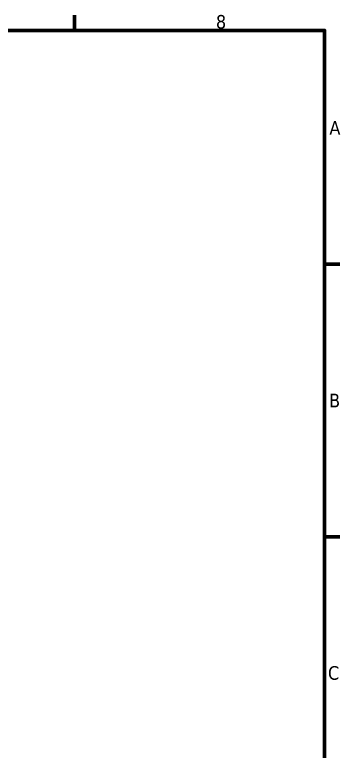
# Model space of a CAD drawing. Header units: millimetres. Extents: x -108 to 2831, y -357 to 1298.
# Drawn here: x 1546 to 1820, y 658 to 1278 of the extents above; entities that cross this region are included whole.
import ezdxf

# ---------------------------------------------------------------- set-up
doc = ezdxf.new("R2010")
doc.units = ezdxf.units.MM
doc.header["$LTSCALE"] = 4
doc.layers.add('경계(ISO)', color=7, linetype='Continuous', lineweight=70)
doc.styles.add('주 텍스트 (ISO)', font='')
doc.styles.get('주 텍스트 (ISO)').set_extended_font_data('Tahoma')

# ---------------------------------------------------------------- blocks, each defined once
blk = doc.blocks.new('경계 Default Border')
at = {"layer": '경계(ISO)'}
for p, q in [((519.75, 410), (519.75, 413.9)), ((584, 350), (587.9, 350)), ((584, 280), (587.9, 280))]:
    blk.add_line(p, q, dxfattribs=at)
at = {"layer": '경계(ISO)', "flags": 128}
blk.add_lwpolyline([(10, 10), (10, 410), (584, 410), (584, 10), (10, 10)], dxfattribs=at)
at = {"layer": '경계(ISO)', "char_height": 3.5, "attachment_point": 7, "style": '주 텍스트 (ISO)'}
for s, insert in [('8', (556.09, 410.4)), ('A', (585.24, 383.25)), ('B', (585.15, 313.25)), ('C', (584.87, 243.25))]:
    blk.add_mtext(s, dxfattribs=dict(at, insert=insert))

msp = doc.modelspace()

# ---------------------------------------------------------------- block references
at = {"xscale": 3.279522411000001, "yscale": 3.279522411000001, "zscale": 3.279522411000001}
msp.add_blockref('경계 Default Border', (-108.0065, -79.40255), dxfattribs=at)

doc.saveas('drawing.dxf')
